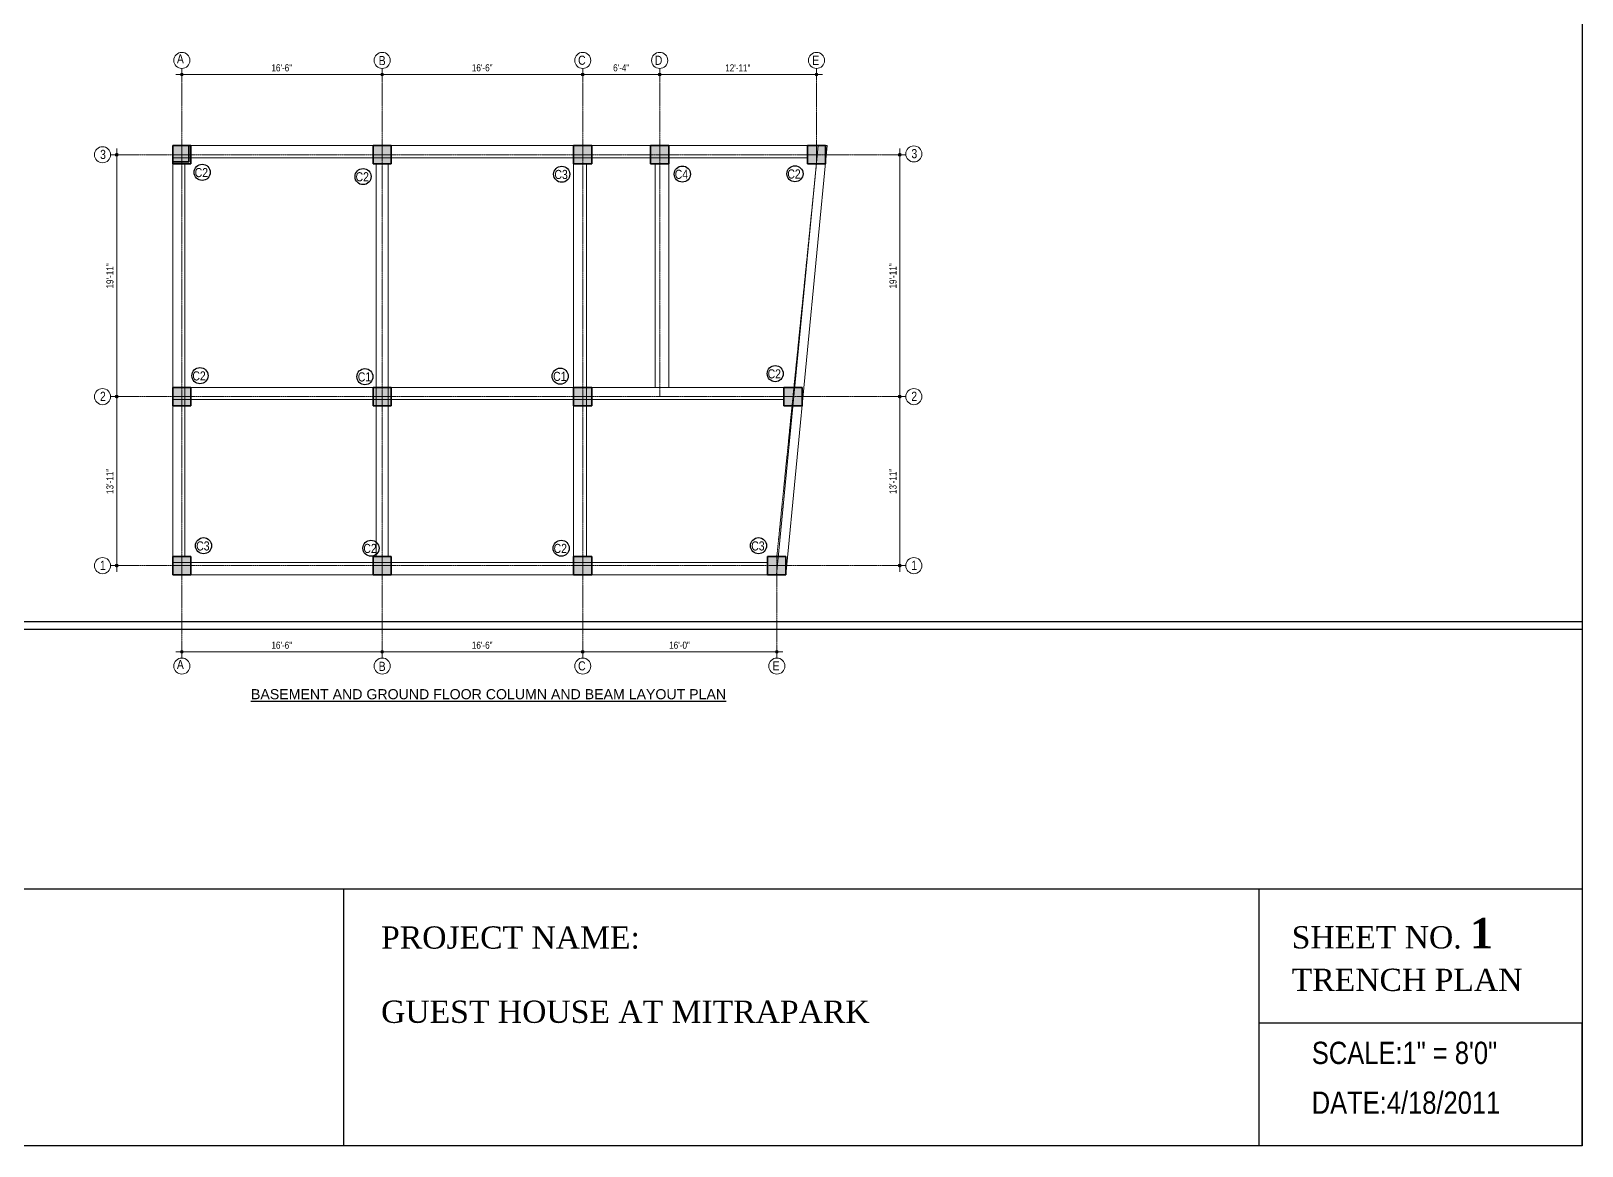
# Model space of a CAD drawing. Header units: inches. Extents: x 57837 to 133168, y 6972 to 27776.
# Drawn here: x 59982 to 61514, y 15631 to 16733 of the extents above; entities that cross this region are included whole.
import ezdxf

# ---------------------------------------------------------------- set-up
doc = ezdxf.new("R2010")
doc.units = ezdxf.units.IN
doc.header["$MEASUREMENT"] = 0
doc.linetypes.add('CENTER', pattern=[2, 1.25, -0.25, 0.25, -0.25])
for name, color, linetype, lineweight in [('0.15L', 210, 'Continuous', 15), ('CENTER', 9, 'CENTER', 5), ('col', 20, 'Continuous', 35), ('DIM', 2, 'Continuous', 13), ('wall line', 20, 'Continuous', 50)]:
    doc.layers.add(name, color=color, linetype=linetype, lineweight=lineweight)
doc.layers.add('text', color=255, linetype='Continuous')
doc.styles.add('Arial', font='arial.ttf', dxfattribs={"height": 6.5})
doc.styles.get("Standard").update_dxf_attribs({"font": 'ARIALN.TTF', "height": 7})

msp = doc.modelspace()

# ---------------------------------------------------------------- hatches: boundary and pattern name
at = {"lineweight": 13}
h = msp.add_hatch(color=256, dxfattribs=at)
edge = h.paths.add_edge_path()
edge.add_arc((60130.8, 16689.8), 1.42, 0, 360)
h = msp.add_hatch(color=256, dxfattribs=at)
edge = h.paths.add_edge_path()
edge.add_arc((60328.8, 16689.8), 1.42, 0, 360)
h = msp.add_hatch(color=256, dxfattribs=at)
edge = h.paths.add_edge_path()
edge.add_arc((60328.8, 16689.8), 1.42, 0, 360)
h = msp.add_hatch(color=256, dxfattribs=at)
edge = h.paths.add_edge_path()
edge.add_arc((60527, 16689.8), 1.42, 0, 360)
h = msp.add_hatch(color=256, dxfattribs=at)
edge = h.paths.add_edge_path()
edge.add_arc((60527, 16689.8), 1.42, 0, 360)
h = msp.add_hatch(color=256, dxfattribs=at)
edge = h.paths.add_edge_path()
edge.add_arc((60603, 16689.8), 1.42, 0, 360)
h = msp.add_hatch(color=256, dxfattribs=at)
edge = h.paths.add_edge_path()
edge.add_arc((60603, 16689.8), 1.42, 0, 360)
h = msp.add_hatch(color=256, dxfattribs=at)
edge = h.paths.add_edge_path()
edge.add_arc((60758, 16689.8), 1.42, 0, 360)
h = msp.add_hatch(color=256, dxfattribs=at)
edge = h.paths.add_edge_path()
edge.add_arc((60066.4, 16610.5), 1.42, 0, 360)
h = msp.add_hatch(color=256, dxfattribs=at)
edge = h.paths.add_edge_path()
edge.add_arc((60840.2, 16610.5), 1.42, 0, 360)
h = msp.add_hatch(color=256, dxfattribs=at)
edge = h.paths.add_edge_path()
edge.add_arc((60066.4, 16371.5), 1.42, 0, 360)
h = msp.add_hatch(color=256, dxfattribs=at)
edge = h.paths.add_edge_path()
edge.add_arc((60066.4, 16371.5), 1.42, 0, 360)
h = msp.add_hatch(color=256, dxfattribs=at)
edge = h.paths.add_edge_path()
edge.add_arc((60840.2, 16371.5), 1.42, 0, 360)
h = msp.add_hatch(color=256, dxfattribs=at)
edge = h.paths.add_edge_path()
edge.add_arc((60840.2, 16371.5), 1.42, 0, 360)
h = msp.add_hatch(color=256, dxfattribs=at)
edge = h.paths.add_edge_path()
edge.add_arc((60066.4, 16204.5), 1.42, 0, 360)
h = msp.add_hatch(color=256, dxfattribs=at)
edge = h.paths.add_edge_path()
edge.add_arc((60840.2, 16204.5), 1.42, 0, 360)
h = msp.add_hatch(color=256, dxfattribs=at)
edge = h.paths.add_edge_path()
edge.add_arc((60130.8, 16119.3), 1.42, 0, 360)
h = msp.add_hatch(color=256, dxfattribs=at)
edge = h.paths.add_edge_path()
edge.add_arc((60328.8, 16119.3), 1.42, 0, 360)
h = msp.add_hatch(color=256, dxfattribs=at)
edge = h.paths.add_edge_path()
edge.add_arc((60328.8, 16119.3), 1.42, 0, 360)
h = msp.add_hatch(color=256, dxfattribs=at)
edge = h.paths.add_edge_path()
edge.add_arc((60527, 16119.3), 1.42, 0, 360)
h = msp.add_hatch(color=256, dxfattribs=at)
edge = h.paths.add_edge_path()
edge.add_arc((60527, 16119.3), 1.42, 0, 360)
h = msp.add_hatch(color=256, dxfattribs=at)
edge = h.paths.add_edge_path()
edge.add_arc((60718.8, 16119.3), 1.42, 0, 360)
at = {"layer": 'col'}
h = msp.add_hatch(color=256, dxfattribs=at)
h.paths.add_polyline_path([(60319.8, 16601.5), (60337.8, 16601.5), (60337.8, 16619.5), (60319.8, 16619.5)])
h.paths.add_polyline_path([(60319.8, 16195.5), (60337.8, 16195.5), (60337.8, 16213.5), (60319.8, 16213.5)])
h.paths.add_polyline_path([(60121.8, 16195.5), (60139.8, 16195.5), (60139.8, 16213.5), (60121.8, 16213.5)])
h.paths.add_polyline_path([(60121.8, 16601.5), (60139.8, 16601.5), (60139.8, 16619.5), (60121.8, 16619.5)])
h.paths.add_polyline_path([(60121.8, 16362.5), (60139.8, 16362.5), (60139.8, 16380.5), (60121.8, 16380.5)])
h.paths.add_polyline_path([(60319.8, 16362.5), (60337.8, 16362.5), (60337.8, 16380.5), (60319.8, 16380.5)])
h.paths.add_polyline_path([(60709.6, 16195.5), (60727.6, 16195.5), (60727.6, 16213.5), (60709.6, 16213.5)])
h.paths.add_polyline_path([(60725.8, 16362.5), (60743.8, 16362.5), (60743.8, 16380.5), (60725.8, 16380.5)])
h.paths.add_polyline_path([(60518, 16195.5), (60536, 16195.5), (60536, 16213.5), (60518, 16213.5)])
h.paths.add_polyline_path([(60518, 16362.5), (60536, 16362.5), (60536, 16380.5), (60518, 16380.5)])
h.paths.add_polyline_path([(60749, 16601.5), (60767, 16601.5), (60767, 16619.5), (60749, 16619.5)])
h.paths.add_polyline_path([(60594, 16601.5), (60612, 16601.5), (60612, 16619.5), (60594, 16619.5)])
h.paths.add_polyline_path([(60518, 16601.5), (60536, 16601.5), (60536, 16619.5), (60518, 16619.5)])

# ---------------------------------------------------------------- linework, layer by layer
at = {"color": 1}
for p, q in [((61514.5, 17738.5), (61514.5, 15631.1)), ((61514.5, 15631.1), (58634.5, 15631.1))]:
    msp.add_line(p, q, dxfattribs=at)
at = {"lineweight": 13}
for p, q in [((60130.8, 16683.8), (60130.8, 16695.8)), ((60328.8, 16695.8), (60328.8, 16683.8)), ((60328.8, 16683.8), (60328.8, 16695.8)), ((60527, 16683.8), (60527, 16695.8)), ((60527, 16695.8), (60527, 16683.8)), ((60603, 16695.8), (60603, 16683.8)), ((60603, 16683.8), (60603, 16695.8)), ((60758, 16695.8), (60758, 16683.8)), ((60136.8, 16689.8), (60124.8, 16689.8)), ((60322.8, 16689.8), (60334.8, 16689.8)), ((60334.8, 16689.8), (60322.8, 16689.8)), ((60533, 16689.8), (60521, 16689.8)), ((60521, 16689.8), (60533, 16689.8)), ((60597, 16689.8), (60609, 16689.8)), ((60609, 16689.8), (60597, 16689.8)), ((60752, 16689.8), (60764, 16689.8)), ((60066.4, 16604.5), (60066.4, 16616.5)), ((60840.2, 16604.5), (60840.2, 16616.5)), ((60060.4, 16610.5), (60072.4, 16610.5)), ((60834.2, 16610.5), (60846.2, 16610.5)), ((60060.4, 16371.5), (60072.4, 16371.5)), ((60072.4, 16371.5), (60060.4, 16371.5)), ((60066.4, 16365.5), (60066.4, 16377.5)), ((60066.4, 16377.5), (60066.4, 16365.5)), ((60834.2, 16371.5), (60846.2, 16371.5)), ((60846.2, 16371.5), (60834.2, 16371.5)), ((60840.2, 16365.5), (60840.2, 16377.5)), ((60840.2, 16377.5), (60840.2, 16365.5)), ((60072.4, 16204.5), (60060.4, 16204.5)), ((60066.4, 16210.5), (60066.4, 16198.5)), ((60846.2, 16204.5), (60834.2, 16204.5)), ((60840.2, 16210.5), (60840.2, 16198.5)), ((60130.8, 16113.3), (60130.8, 16125.3)), ((60328.8, 16125.3), (60328.8, 16113.3)), ((60328.8, 16113.3), (60328.8, 16125.3)), ((60527, 16125.3), (60527, 16113.3)), ((60527, 16113.3), (60527, 16125.3)), ((60718.8, 16125.3), (60718.8, 16113.3)), ((60136.8, 16119.3), (60124.8, 16119.3)), ((60322.8, 16119.3), (60334.8, 16119.3)), ((60334.8, 16119.3), (60322.8, 16119.3)), ((60521, 16119.3), (60533, 16119.3)), ((60533, 16119.3), (60521, 16119.3)), ((60712.8, 16119.3), (60724.8, 16119.3))]:
    msp.add_line(p, q, dxfattribs=at)
for p, q in [((58634.5, 16149.3), (61514.5, 16149.3)), ((58634.5, 16149.3), (61514.5, 16149.3)), ((58634.5, 16141.6), (61514.5, 16141.6)), ((60290.4, 15884.7), (58634.5, 15884.7)), ((61514.5, 15884.7), (60290.4, 15884.7)), ((60290.4, 15884.7), (60290.4, 15631.1)), ((61195.2, 15884.7), (61195.2, 15631.1)), ((61514.5, 15752.5), (61195.2, 15752.5)), ((61514.5, 15631.1), (61514.5, 15752.5))]:
    msp.add_line(p, q)
for centre in [(60130.8, 16689.8), (60328.8, 16689.8), (60328.8, 16689.8), (60527, 16689.8), (60527, 16689.8), (60603, 16689.8), (60603, 16689.8), (60758, 16689.8), (60066.4, 16610.5), (60840.2, 16610.5), (60066.4, 16371.5), (60066.4, 16371.5), (60840.2, 16371.5), (60840.2, 16371.5), (60066.4, 16204.5), (60840.2, 16204.5), (60130.8, 16119.3), (60328.8, 16119.3), (60328.8, 16119.3), (60527, 16119.3), (60527, 16119.3), (60718.8, 16119.3)]:
    msp.add_circle(centre, 1.42, dxfattribs=at)
at = {"layer": '0.15L', "lineweight": 18}
for centre in [(60130.8, 16703.7), (60328.8, 16703.7), (60527, 16703.7), (60603, 16703.7), (60758, 16703.7), (60052.4, 16610.5), (60854.2, 16611.3), (60052.4, 16371.5), (60854.2, 16371.5), (60052.4, 16204.5), (60854.2, 16204.5), (60130.8, 16105.3), (60328.8, 16105.3), (60527, 16105.3), (60718.8, 16105.3)]:
    msp.add_circle(centre, 7.95, dxfattribs=at)
at = {"layer": 'CENTER'}
for p, q in [((60603, 16695.8), (60603, 16371.5)), ((60130.8, 16689.8), (60130.8, 16119.3)), ((60328.8, 16689.8), (60328.8, 16119.3)), ((60527, 16689.8), (60527, 16119.3)), ((60758, 16601.9), (60758, 16689.8)), ((60846.2, 16610.5), (60066.4, 16610.5)), ((60718.8, 16213.5), (60758, 16601.9)), ((60846.2, 16371.5), (60066.4, 16371.5)), ((60846.2, 16204.5), (60066.4, 16204.5)), ((60718.8, 16119.3), (60718.8, 16213.5))]:
    msp.add_line(p, q, dxfattribs=at)
at = {"layer": 'col'}
for p, q in [((60139.8, 16619.5), (60121.8, 16619.5)), ((60121.8, 16619.5), (60121.8, 16601.5)), ((60137.8, 16619.5), (60121.8, 16619.5)), ((60121.8, 16619.5), (60121.8, 16603.5)), ((60137.8, 16603.5), (60137.8, 16619.5)), ((60139.8, 16601.5), (60139.8, 16619.5)), ((60337.8, 16619.5), (60319.8, 16619.5)), ((60319.8, 16619.5), (60319.8, 16601.5)), ((60337.8, 16601.5), (60337.8, 16619.5)), ((60536, 16619.5), (60518, 16619.5)), ((60518, 16619.5), (60518, 16601.5)), ((60536, 16601.5), (60536, 16619.5)), ((60612, 16619.5), (60594, 16619.5)), ((60594, 16619.5), (60594, 16601.5)), ((60612, 16601.5), (60612, 16619.5)), ((60767, 16619.5), (60749, 16619.5)), ((60749, 16619.5), (60749, 16601.5)), ((60767, 16601.5), (60767, 16619.5)), ((60121.8, 16603.5), (60137.8, 16603.5)), ((60121.8, 16601.5), (60139.8, 16601.5)), ((60319.8, 16601.5), (60337.8, 16601.5)), ((60518, 16601.5), (60536, 16601.5)), ((60594, 16601.5), (60612, 16601.5)), ((60749, 16601.5), (60767, 16601.5)), ((60139.8, 16380.5), (60121.8, 16380.5)), ((60121.8, 16380.5), (60121.8, 16362.5)), ((60139.8, 16362.5), (60139.8, 16380.5)), ((60337.8, 16380.5), (60319.8, 16380.5)), ((60319.8, 16380.5), (60319.8, 16362.5)), ((60337.8, 16362.5), (60337.8, 16380.5)), ((60536, 16380.5), (60518, 16380.5)), ((60518, 16380.5), (60518, 16362.5)), ((60536, 16362.5), (60536, 16380.5)), ((60743.8, 16380.5), (60725.8, 16380.5)), ((60725.8, 16380.5), (60725.8, 16362.5)), ((60743.8, 16362.5), (60743.8, 16380.5)), ((60121.8, 16362.5), (60139.8, 16362.5)), ((60319.8, 16362.5), (60337.8, 16362.5)), ((60518, 16362.5), (60536, 16362.5)), ((60725.8, 16362.5), (60743.8, 16362.5)), ((60139.8, 16213.5), (60121.8, 16213.5)), ((60121.8, 16213.5), (60121.8, 16195.5)), ((60139.8, 16195.5), (60139.8, 16213.5)), ((60337.8, 16213.5), (60319.8, 16213.5)), ((60319.8, 16213.5), (60319.8, 16195.5)), ((60337.8, 16195.5), (60337.8, 16213.5)), ((60536, 16213.5), (60518, 16213.5)), ((60518, 16213.5), (60518, 16195.5)), ((60536, 16195.5), (60536, 16213.5)), ((60727.6, 16213.5), (60709.6, 16213.5)), ((60709.6, 16213.5), (60709.6, 16195.5)), ((60727.6, 16195.5), (60727.6, 16213.5)), ((60121.8, 16195.5), (60139.8, 16195.5)), ((60319.8, 16195.5), (60337.8, 16195.5)), ((60518, 16195.5), (60536, 16195.5)), ((60709.6, 16195.5), (60727.6, 16195.5))]:
    msp.add_line(p, q, dxfattribs=at)
at = {"layer": 'DIM'}
for p, q in [((60134.8, 16689.8), (60324.8, 16689.8)), ((60523, 16689.8), (60332.8, 16689.8)), ((60531, 16689.8), (60599, 16689.8)), ((60607, 16689.8), (60754, 16689.8)), ((60066.4, 16606.5), (60066.4, 16375.5)), ((60840.2, 16375.5), (60840.2, 16606.5)), ((60066.4, 16208.5), (60066.4, 16367.5)), ((60840.2, 16208.5), (60840.2, 16367.5)), ((60134.8, 16119.3), (60324.8, 16119.3)), ((60332.8, 16119.3), (60523, 16119.3)), ((60531, 16119.3), (60714.8, 16119.3))]:
    msp.add_line(p, q, dxfattribs=at)
at = {"layer": 'text', "color": 3}
for centre in [(60150.9, 16593.1), (60309.9, 16588.9), (60506.2, 16591.2), (60625.4, 16591.4), (60736.7, 16591.7), (60717.2, 16394.2), (60148.7, 16392.2), (60311.7, 16391.2), (60504.7, 16391.7), (60152.2, 16224.2), (60700.7, 16224.2), (60317.7, 16221.7), (60505.7, 16221.7)]:
    msp.add_circle(centre, 7.96, dxfattribs=at)
at = {"layer": 'wall line', "lineweight": 0}
for p, q in [((60121.8, 16619.5), (60749, 16619.5)), ((60121.8, 16607.5), (60121.8, 16619.5)), ((60759.5, 16619.5), (60718.6, 16195.5)), ((60727.6, 16195.5), (60768.5, 16619.5)), ((60749, 16619.5), (60749, 16607.5)), ((60768.5, 16619.5), (60759.5, 16619.5)), ((60749, 16607.5), (60121.8, 16607.5)), ((60121.8, 16601.5), (60133.8, 16601.5)), ((60121.8, 16213.5), (60121.8, 16601.5)), ((60133.8, 16601.5), (60133.8, 16213.5)), ((60322.8, 16601.5), (60334.8, 16601.5)), ((60322.8, 16213.5), (60322.8, 16601.5)), ((60334.8, 16601.5), (60334.8, 16213.5)), ((60518, 16601.5), (60530.6, 16601.5)), ((60518, 16213.5), (60518, 16601.5)), ((60530.6, 16601.5), (60530.6, 16213.5)), ((60598.5, 16601.5), (60612, 16601.5)), ((60598.5, 16380.5), (60598.5, 16601.5)), ((60612, 16601.5), (60612, 16380.5)), ((60121.8, 16380.5), (60725.8, 16380.5)), ((60121.8, 16368.5), (60121.8, 16380.5)), ((60612, 16380.5), (60598.5, 16380.5)), ((60725.8, 16380.5), (60725.8, 16368.5)), ((60725.8, 16368.5), (60121.8, 16368.5)), ((60133.8, 16213.5), (60121.8, 16213.5)), ((60121.8, 16207.5), (60709.6, 16207.5)), ((60121.8, 16195.5), (60121.8, 16207.5)), ((60334.8, 16213.5), (60322.8, 16213.5)), ((60530.6, 16213.5), (60518, 16213.5)), ((60709.6, 16207.5), (60709.6, 16195.5)), ((60709.6, 16195.5), (60121.8, 16195.5))]:
    msp.add_line(p, q, dxfattribs=at)

# ---------------------------------------------------------------- texts
at = {"char_height": 22, "attachment_point": 1}
for s, insert, width in [('{\\fTimes New Roman|b0|i0|c0|p18;SHEET NO. \\fTimes New Roman|b1|i0|c0|p18;\\H1.364x;1\\fTimes New Roman|b0|i0|c0|p18;\\H0.7333x;\\PTRENCH PLAN}', (61227.6, 15856.3), 262.338), ('{\\fTimes New Roman|b0|i0|c0|p18;PROJECT NAME:\\P\\PGUEST HOUSE AT MITRAPARK}', (60327.7, 15848.1), 773.333), ('SCALE:1" = 8\'0"\\P', (61247.5, 15734.1), 189.858), ('DATE:4/18/2011', (61247.4, 15684.9), 189.858)]:
    msp.add_mtext(s, dxfattribs=dict(at, insert=insert, width=width))
at = {"layer": 'DIM'}
for s, p in [('16\'-6"', (60219.3, 16692.9)), ('16\'-6"', (60417.4, 16692.9)), ('6\'-4"', (60557, 16692.9)), ('12\'-11"', (60667.8, 16692.8)), ('16\'-6"', (60219.3, 16122.4)), ('16\'-6"', (60417.4, 16122.4)), ('16\'-0"', (60612.4, 16122.4))]:
    msp.add_text(s, height=7, dxfattribs=at).set_placement(p)
for s, p in [('19\'-11"', (60063.2, 16478.3)), ('19\'-11"', (60837.1, 16478.3)), ('13\'-11"', (60063.2, 16275.3)), ('13\'-11"', (60837.1, 16275.3))]:
    msp.add_text(s, height=7, rotation=90, dxfattribs=at).set_placement(p)
at = {"layer": 'text'}
for s, p in [('A', (60125.9, 16700.7)), ('B', (60325.3, 16699)), ('C', (60522.4, 16699.4)), ('D', (60598.2, 16699.3)), ('E', (60753.8, 16699.3)), ('3', (60050, 16606.3)), ('3', (60851.8, 16607.1)), ('2', (60049.9, 16367.3)), ('2', (60851.7, 16367.3)), ('1', (60049.8, 16200.3)), ('1', (60851.6, 16200.3)), ('A', (60125.9, 16102.3)), ('B', (60325.3, 16100.5)), ('C', (60522.4, 16101)), ('E', (60714.6, 16100.9))]:
    msp.add_text(s, height=9, dxfattribs=at).set_placement(p)
at = {"layer": 'text', "color": 3}
for s, p in [('C2', (60143.5, 16588.4)), ('C2', (60302.5, 16584.2)), ('C3', (60499, 16586.5)), ('C4', (60617.9, 16586.7)), ('C2', (60729.2, 16587)), ('C2', (60141.2, 16387.5)), ('C1', (60304.7, 16386.5)), ('C1', (60497.7, 16387)), ('C2', (60709.7, 16389.5)), ('C3', (60145, 16219.5)), ('C2', (60310.2, 16217)), ('C2', (60498.2, 16217)), ('C3', (60693.5, 16219.5))]:
    msp.add_text(s, height=9, dxfattribs=at).set_placement(p)
at = {"layer": 'text', "style": 'Arial'}
msp.add_text('%%UBASEMENT AND GROUND FLOOR COLUMN AND BEAM LAYOUT PLAN', height=10, dxfattribs=at).set_placement((60199.1, 16072.5))

doc.saveas('drawing.dxf')
